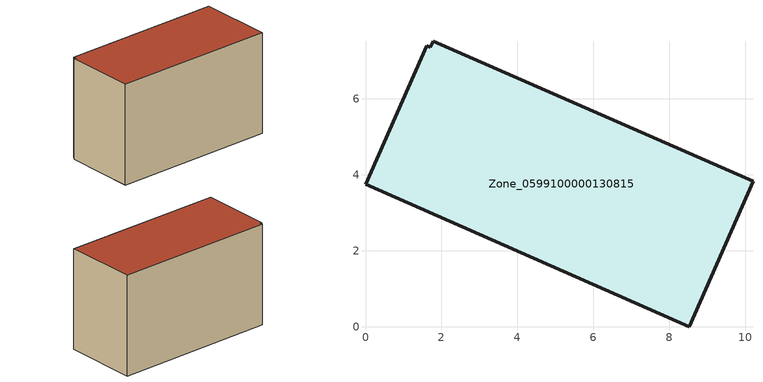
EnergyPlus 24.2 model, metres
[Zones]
Zone_0599100000130815
 floor ground (C_G): 8.52,0 0,3.75 1.61,7.41 1.71,7.36 1.78,7.53 10.2,3.83 z0
 wall outside (C_F): 8.52,0 10.2,3.83 1.78,7.53 1.71,7.36 1.61,7.41 0,3.75 8.52,0 z0:5.72
 roof outside (C_R): 0,3.75 8.52,0 10.2,3.83 1.78,7.53 1.71,7.36 1.61,7.41 z5.72
[BUILDING]
Pand.0599100000130815: North Axis=0; Terrain=City; Loads Convergence Tolerance Value=0.04; Temperature Convergence Tolerance Value=0.4; Solar Distribution=FullExterior; Maximum Number of Warmup Days=25; Minimum Number of Warmup Days=1
[Site:Location]
Rotterdam.The.Hague.AP_ZH_NLD Design_Conditions: Latitude=51.96; Longitude=4.45; Time Zone=1; Elevation=-4.5
[SITE:GROUNDTEMPERATURE:BUILDINGSURFACE]
18, 18, 18, 18, 18, 18, 18, 18, 18, 18, 18, 18
[MATERIAL] Thermal Absorptance=0.9; Solar Absorptance=0.7; Visible Absorptance=0.7
Name | Roughness | Thickness | Conductivity | Density | Specific Heat
G.TC.1946-1964 | MediumSmooth | 0.15 | 1 | 540 | 1210
F.TC.1946-1964 | Rough | 0.3 | 0.857143 | 1920 | 840
R.TC.1946-1964 | MediumRough | 0.2 | 0.235294 | 1500 | 1000
[CONSTRUCTION]
C_G: G.TC.1946-1964
C_F: F.TC.1946-1964
C_R: R.TC.1946-1964
[ZONE]
Zone_0599100000130815: Type=1; Multiplier=1; Ceiling Height=Autocalculate; Volume=Autocalculate; Floor Area=autocalculate; Part of Total Floor Area=Yes
[ZONEINFILTRATION:DESIGNFLOWRATE]
Infil_Zone_0599100000130815: Zone or ZoneList or Space or SpaceList=Zone_0599100000130815; Schedule=AlwaysOn; Design Flow Rate Calculation Method=Flow/Area; Flow Rate per Floor Area=0.003; Constant Term Coefficient=1; Temperature Term Coefficient=0; Velocity Term Coefficient=0; Velocity Squared Term Coefficient=0
[HVACTEMPLATE:ZONE:IDEALLOADSAIRSYSTEM]
Zone_0599100000130815: Maximum Heating Supply Air Temperature=50; Minimum Cooling Supply Air Temperature=13; Maximum Heating Supply Air Humidity Ratio=0.0156; Minimum Cooling Supply Air Humidity Ratio=0.0077; Heating Limit=NoLimit; Cooling Limit=NoLimit; Dehumidification Control Type=ConstantSensibleHeatRatio; Cooling Sensible Heat Ratio=0.7; Dehumidification Setpoint=60; Humidification Control Type=None; Humidification Setpoint=30; Outdoor Air Method=None; Outdoor Air Flow Rate per Person=0.00944; Outdoor Air Flow Rate per Zone Floor Area=0; Outdoor Air Flow Rate per Zone=0; Demand Controlled Ventilation Type=None; Outdoor Air Economizer Type=NoEconomizer; Heat Recovery Type=None; Sensible Heat Recovery Effectiveness=0.7; Latent Heat Recovery Effectiveness=0.65
[ZONECONTROL:THERMOSTAT]
ThermostatControl_Zone_0599100000130815: Zone or ZoneList=Zone_0599100000130815; Control Type Schedule=DualSetpointControlType; Control 1=Thermostat_Zone_0599100000130815; Temperature Difference Between Cutout And Setpoint=0
[THERMOSTATSETPOINT:DUALSETPOINT]
Thermostat_Zone_0599100000130815: Heating Setpoint Temperature Schedule=HeatingSetpoint_Zone_0599100000130815; Cooling Setpoint Temperature Schedule=CoolingSetpoint_Zone_0599100000130815
[SCHEDULE:COMPACT]
HeatingSetpoint_Zone_0599100000130815: Through: 12/31, For: AllDays, Until: 24:00, 21
CoolingSetpoint_Zone_0599100000130815: Through: 12/31, For: AllDays, Until: 24:00, 24
DualSetpointControlType: Through: 12/31, For: AllDays, Until: 24:00, 4
AlwaysOn: Through: 12/31, For: AllDays, Until: 24:00, 1
